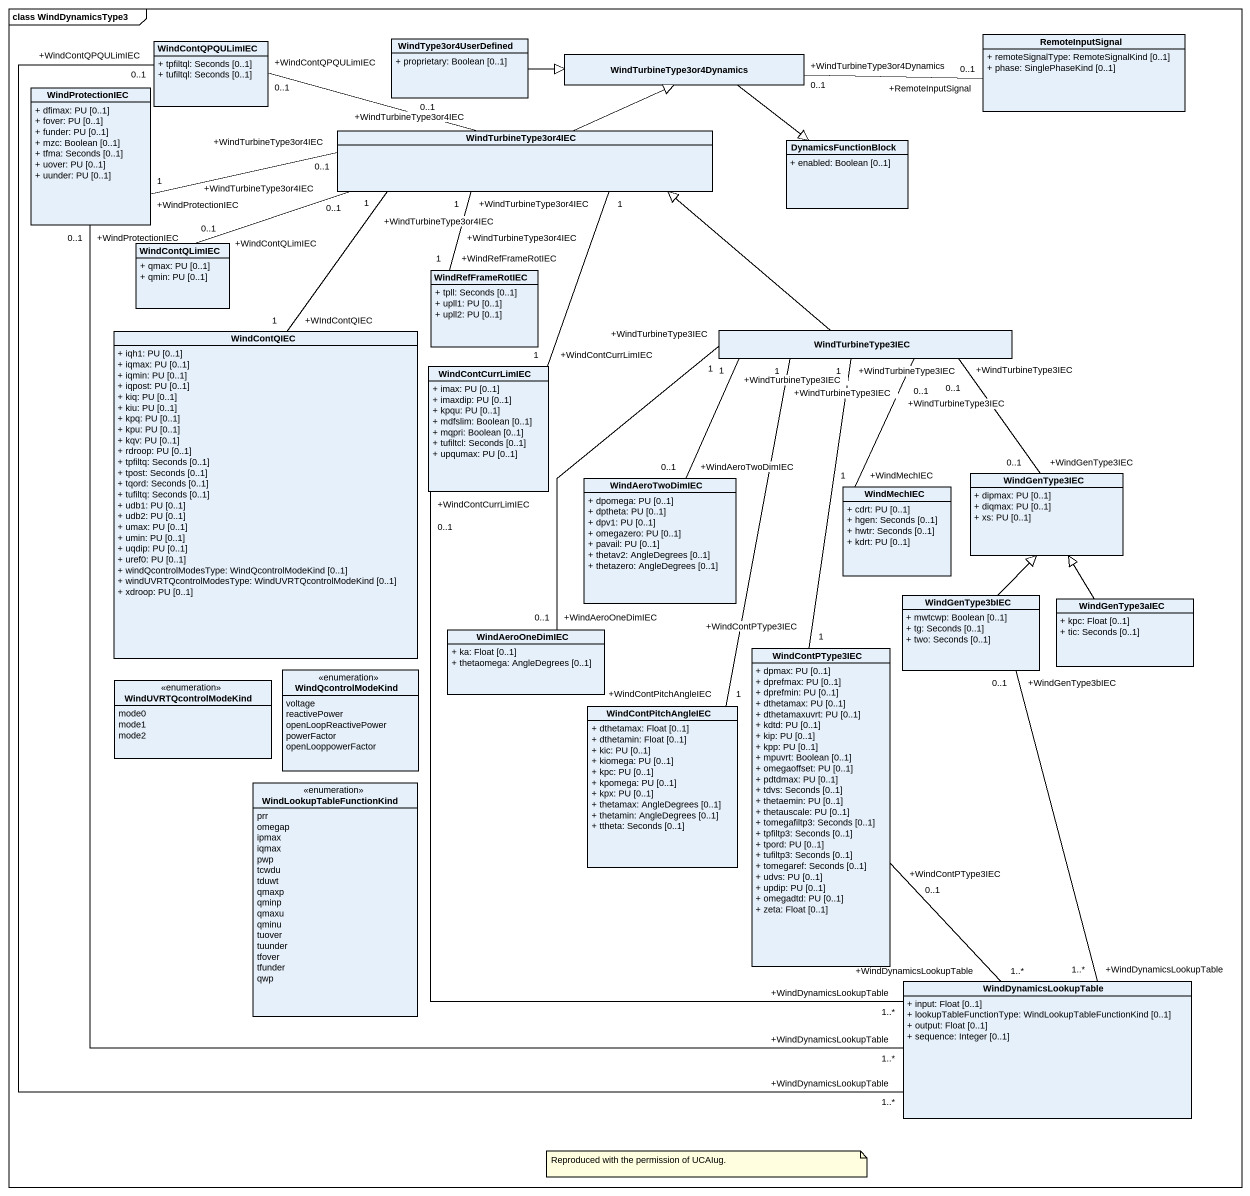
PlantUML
@startuml
mainframe class WindDynamicsType3
hide circle
hide empty members
skinparam classAttributeIconSize 0
class WindContQPQULimIEC {
  + tpfiltql: Seconds [0..1]
  + tufiltql: Seconds [0..1]
}
class WindType3or4UserDefined {
  + proprietary: Boolean [0..1]
}
class RemoteInputSignal {
  + remoteSignalType: RemoteSignalKind [0..1]
  + phase: SinglePhaseKind [0..1]
}
class WindProtectionIEC {
  + dfimax: PU [0..1]
  + fover: PU [0..1]
  + funder: PU [0..1]
  + mzc: Boolean [0..1]
  + tfma: Seconds [0..1]
  + uover: PU [0..1]
  + uunder: PU [0..1]
}
class WindTurbineType3or4Dynamics
class WindTurbineType3or4IEC
class DynamicsFunctionBlock {
  + enabled: Boolean [0..1]
}
class WindContQLimIEC {
  + qmax: PU [0..1]
  + qmin: PU [0..1]
}
class WindRefFrameRotIEC {
  + tpll: Seconds [0..1]
  + upll1: PU [0..1]
  + upll2: PU [0..1]
}
class WindContQIEC {
  + iqh1: PU [0..1]
  + iqmax: PU [0..1]
  + iqmin: PU [0..1]
  + iqpost: PU [0..1]
  + kiq: PU [0..1]
  + kiu: PU [0..1]
  + kpq: PU [0..1]
  + kpu: PU [0..1]
  + kqv: PU [0..1]
  + rdroop: PU [0..1]
  + tpfiltq: Seconds [0..1]
  + tpost: Seconds [0..1]
  + tqord: Seconds [0..1]
  + tufiltq: Seconds [0..1]
  + udb1: PU [0..1]
  + udb2: PU [0..1]
  + umax: PU [0..1]
  + umin: PU [0..1]
  + uqdip: PU [0..1]
  + uref0: PU [0..1]
  + windQcontrolModesType: WindQcontrolModeKind [0..1]
  + windUVRTQcontrolModesType: WindUVRTQcontrolModeKind [0..1]
  + xdroop: PU [0..1]
}
class WindTurbineType3IEC
class WindContCurrLimIEC {
  + imax: PU [0..1]
  + imaxdip: PU [0..1]
  + kpqu: PU [0..1]
  + mdfslim: Boolean [0..1]
  + mqpri: Boolean [0..1]
  + tufiltcl: Seconds [0..1]
  + upqumax: PU [0..1]
}
class WindGenType3IEC {
  + dipmax: PU [0..1]
  + diqmax: PU [0..1]
  + xs: PU [0..1]
}
class WindAeroTwoDimIEC {
  + dpomega: PU [0..1]
  + dptheta: PU [0..1]
  + dpv1: PU [0..1]
  + omegazero: PU [0..1]
  + pavail: PU [0..1]
  + thetav2: AngleDegrees [0..1]
  + thetazero: AngleDegrees [0..1]
}
class WindMechIEC {
  + cdrt: PU [0..1]
  + hgen: Seconds [0..1]
  + hwtr: Seconds [0..1]
  + kdrt: PU [0..1]
}
class WindAeroOneDimIEC {
  + ka: Float [0..1]
  + thetaomega: AngleDegrees [0..1]
}
class WindGenType3bIEC {
  + mwtcwp: Boolean [0..1]
  + tg: Seconds [0..1]
  + two: Seconds [0..1]
}
class WindGenType3aIEC {
  + kpc: Float [0..1]
  + tic: Seconds [0..1]
}
enum WindQcontrolModeKind {
  voltage
  reactivePower
  openLoopReactivePower
  powerFactor
  openLooppowerFactor
}
class WindContPType3IEC {
  + dpmax: PU [0..1]
  + dprefmax: PU [0..1]
  + dprefmin: PU [0..1]
  + dthetamax: PU [0..1]
  + dthetamaxuvrt: PU [0..1]
  + kdtd: PU [0..1]
  + kip: PU [0..1]
  + kpp: PU [0..1]
  + mpuvrt: Boolean [0..1]
  + omegaoffset: PU [0..1]
  + pdtdmax: PU [0..1]
  + tdvs: Seconds [0..1]
  + thetaemin: PU [0..1]
  + thetauscale: PU [0..1]
  + tomegafiltp3: Seconds [0..1]
  + tpfiltp3: Seconds [0..1]
  + tpord: PU [0..1]
  + tufiltp3: Seconds [0..1]
  + tomegaref: Seconds [0..1]
  + udvs: PU [0..1]
  + updip: PU [0..1]
  + omegadtd: PU [0..1]
  + zeta: Float [0..1]
}
enum WindUVRTQcontrolModeKind {
  mode0
  mode1
  mode2
}
class WindContPitchAngleIEC {
  + dthetamax: Float [0..1]
  + dthetamin: Float [0..1]
  + kic: PU [0..1]
  + kiomega: PU [0..1]
  + kpc: PU [0..1]
  + kpomega: PU [0..1]
  + kpx: PU [0..1]
  + thetamax: AngleDegrees [0..1]
  + thetamin: AngleDegrees [0..1]
  + ttheta: Seconds [0..1]
}
enum WindLookupTableFunctionKind {
  prr
  omegap
  ipmax
  iqmax
  pwp
  tcwdu
  tduwt
  qmaxp
  qminp
  qmaxu
  qminu
  tuover
  tuunder
  tfover
  tfunder
  qwp
}
class WindDynamicsLookupTable {
  + input: Float [0..1]
  + lookupTableFunctionType: WindLookupTableFunctionKind [0..1]
  + output: Float [0..1]
  + sequence: Integer [0..1]
}
WindContQPQULimIEC "+WindContQPQULimIEC\n0..1" -right- "+WindTurbineType3or4IEC\n0..1" WindTurbineType3or4IEC
WindType3or4UserDefined -right-|> WindTurbineType3or4Dynamics
WindProtectionIEC "+WindProtectionIEC\n1" -right- "+WindTurbineType3or4IEC\n0..1" WindTurbineType3or4IEC
WindTurbineType3or4Dynamics "+WindTurbineType3or4Dynamics\n0..1" -right- "+RemoteInputSignal\n0..1" RemoteInputSignal
WindTurbineType3or4Dynamics --|> DynamicsFunctionBlock
WindTurbineType3or4IEC -right-|> WindTurbineType3or4Dynamics
WindContQLimIEC "+WindContQLimIEC\n0..1" -right- "+WindTurbineType3or4IEC\n0..1" WindTurbineType3or4IEC
WindRefFrameRotIEC "+WindRefFrameRotIEC\n1" -up- "+WindTurbineType3or4IEC\n1" WindTurbineType3or4IEC
WindContQIEC "+WIndContQIEC\n1" -up- "+WindTurbineType3or4IEC\n1" WindTurbineType3or4IEC
WindTurbineType3IEC -left-|> WindTurbineType3or4IEC
WindContCurrLimIEC "+WindContCurrLimIEC\n1" -up- "+WindTurbineType3or4IEC\n1" WindTurbineType3or4IEC
WindGenType3IEC "+WindGenType3IEC\n0..1" -up- "+WindTurbineType3IEC\n0..1" WindTurbineType3IEC
WindAeroTwoDimIEC "+WindAeroTwoDimIEC\n0..1" -up- "+WindTurbineType3IEC\n1" WindTurbineType3IEC
WindMechIEC "+WindMechIEC\n1" -up- "+WindTurbineType3IEC\n0..1" WindTurbineType3IEC
WindAeroOneDimIEC "+WindAeroOneDimIEC\n0..1" -up- "+WindTurbineType3IEC\n1" WindTurbineType3IEC
WindGenType3bIEC -up-|> WindGenType3IEC
WindGenType3aIEC -up-|> WindGenType3IEC
WindContPType3IEC "+WindContPType3IEC\n1" -up- "+WindTurbineType3IEC\n1" WindTurbineType3IEC
WindContPitchAngleIEC "+WindContPitchAngleIEC\n1" -up- "+WindTurbineType3IEC\n1" WindTurbineType3IEC
WindDynamicsLookupTable "+WindDynamicsLookupTable\n1..*" -up- "+WindContQPQULimIEC\n0..1" WindContQPQULimIEC
WindDynamicsLookupTable "+WindDynamicsLookupTable\n1..*" -up- "+WindProtectionIEC\n0..1" WindProtectionIEC
WindDynamicsLookupTable "+WindDynamicsLookupTable\n1..*" -up- "+WindContCurrLimIEC\n0..1" WindContCurrLimIEC
WindDynamicsLookupTable "+WindDynamicsLookupTable\n1..*" -up- "+WindGenType3bIEC\n0..1" WindGenType3bIEC
WindDynamicsLookupTable "+WindDynamicsLookupTable\n1..*" -up- "+WindContPType3IEC\n0..1" WindContPType3IEC
note as N1
  Reproduced with the permission of UCAIug.
end note
@enduml
